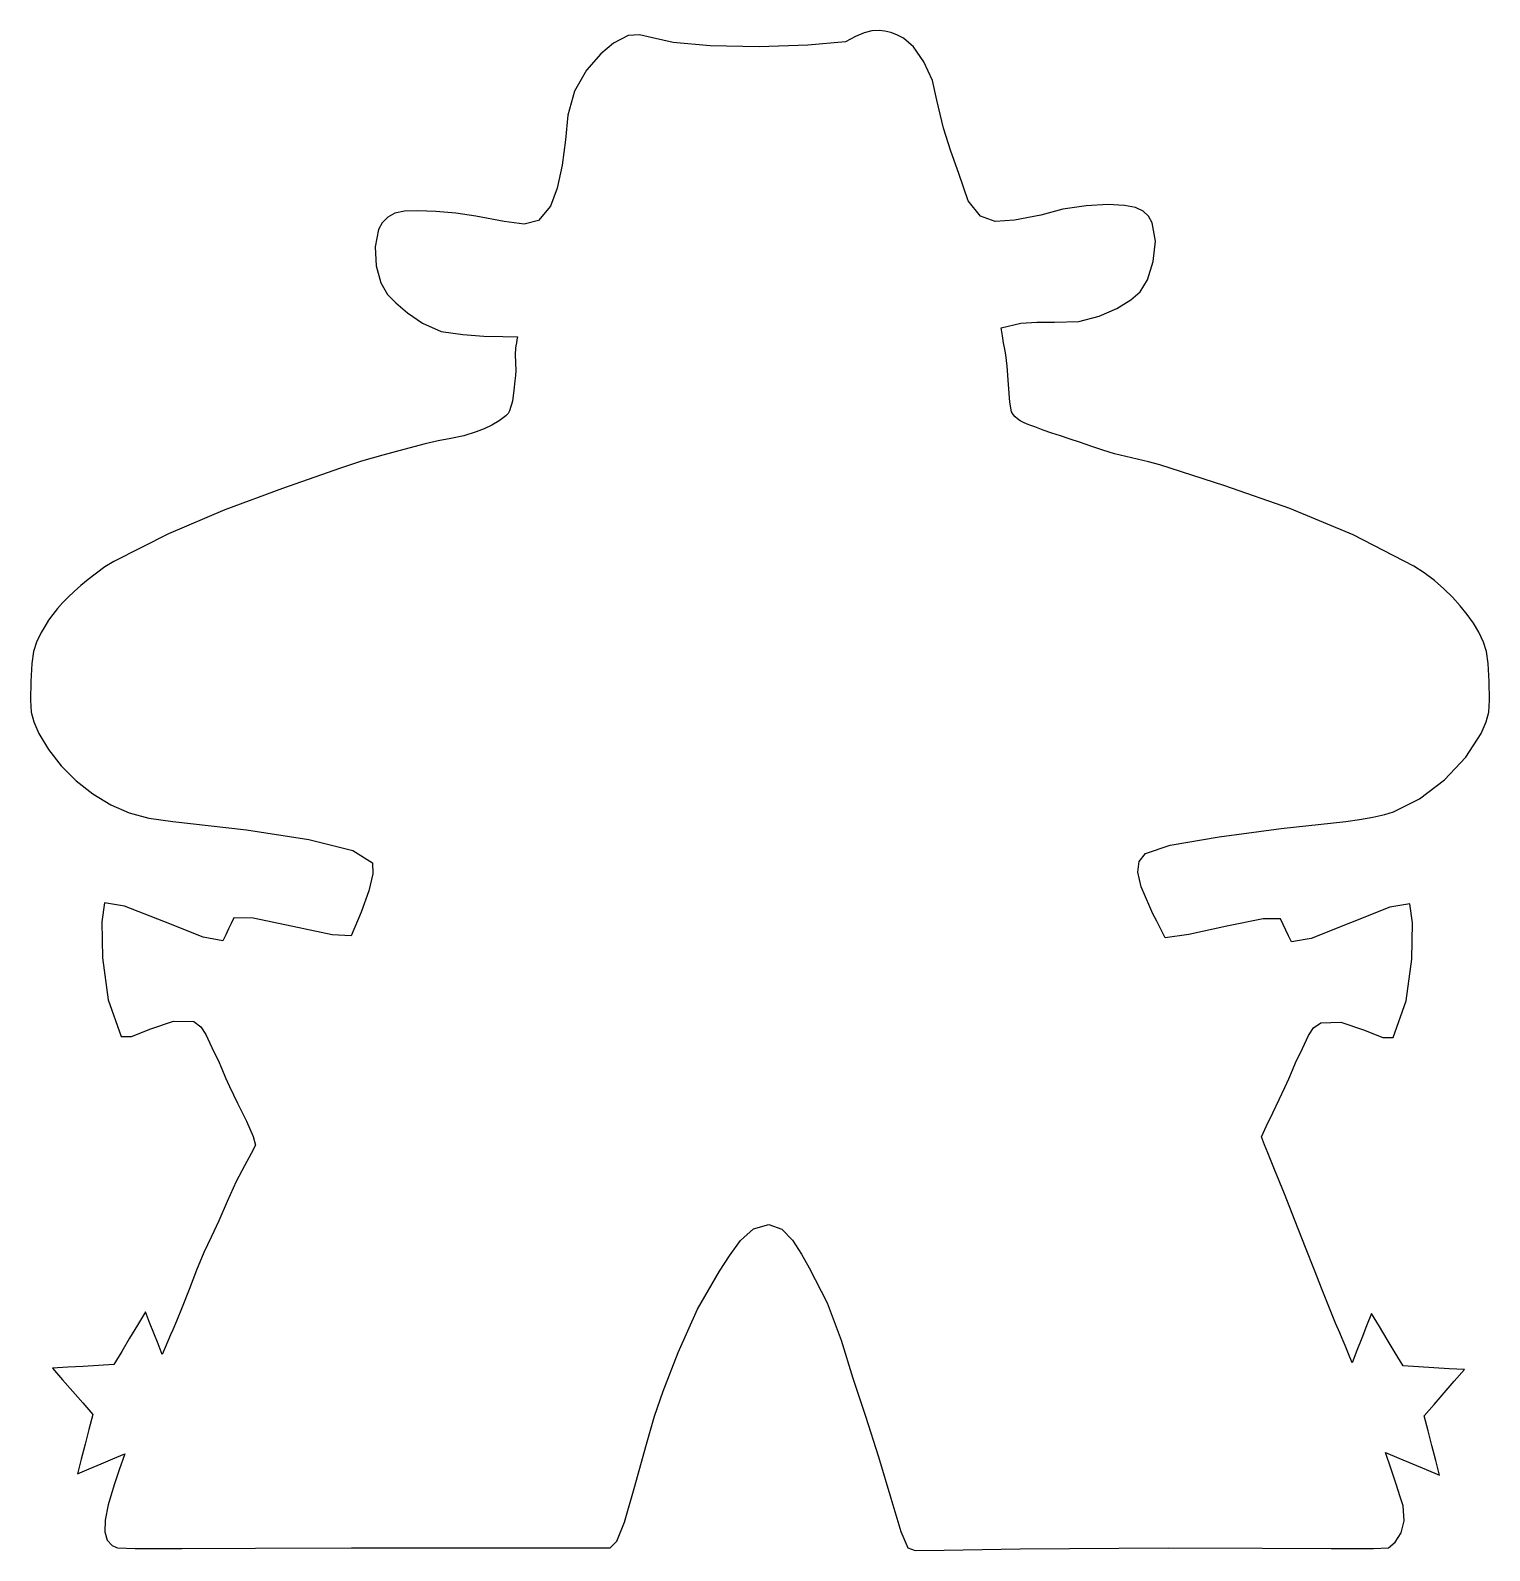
# Model space of a CAD drawing. Extents: x 0 to 169, y 3 to 178.
import ezdxf

# ---------------------------------------------------------------- set-up
doc = ezdxf.new("R2010")
doc.units = 0
doc.layers.add('Calque_1', color=7, linetype='CONTINUOUS')

msp = doc.modelspace()

# ---------------------------------------------------------------- linework, layer by layer
at = {"layer": 'Calque_1', "color": 7}
msp.add_lwpolyline([(98.093754, 178.175733), (97.239753, 178.114601), (96.333925, 177.876467), (95.334168, 177.457108), (94.198383, 176.8523), (89.858344, 176.45501), (84.206195, 176.287712), (78.565948, 176.385525), (74.261617, 176.78357), (71.902597, 177.319664), (70.381576, 177.682514), (69.083496, 177.57212), (67.393301, 176.688485), (65.930501, 175.473865), (64.281261, 173.562418), (62.870164, 171.138809), (62.12179, 168.3877), (61.830992, 165.52285), (61.44121, 162.591784), (60.888646, 159.931059), (60.109509, 157.877231), (58.717933, 156.208065), (57.044444, 155.775026), (54.745995, 156.097887), (51.479545, 156.696424), (49.179162, 157.050277), (46.861052, 157.26124), (44.785904, 157.341724), (43.214416, 157.304139), (42.122627, 157.074398), (41.286998, 156.604661), (40.668873, 155.946711), (40.229586, 155.152332), (39.822231, 153.165052), (39.972141, 150.963455), (40.505409, 148.98703), (41.248128, 147.675268), (42.219387, 146.690026), (43.565958, 145.523291), (45.305458, 144.359738), (47.455502, 143.384058), (49.955926, 143.017226), (52.404684, 142.857238), (54.582591, 142.808216), (56.270466, 142.774278), (56.213623, 142.411534), (56.158111, 142.066417), (56.104128, 141.742048), (56.051875, 141.441542), (56.018847, 140.738066), (56.048518, 139.779216), (56.07909, 138.865144), (56.048774, 138.295996), (55.974419, 137.671029), (55.876057, 136.58692), (55.696622, 135.339973), (55.379048, 134.226479), (55.297604, 134.066629), (55.196316, 133.916933), (55.07878, 133.779124), (54.948584, 133.654937), (54.165568, 133.067737), (53.315279, 132.572818), (52.421617, 132.150508), (51.508482, 131.78115), (50.071496, 131.333935), (48.596409, 131.011797), (47.108715, 130.729005), (45.633907, 130.39984), (43.170086, 129.756235), (40.711149, 129.092105), (38.26697, 128.379431), (35.847424, 127.59019), (29.146415, 125.24487), (22.485708, 122.766761), (15.953288, 120.003892), (9.637138, 116.804286), (8.615241, 116.169863), (7.622978, 115.457118), (6.687336, 114.72097), (5.835303, 114.016342), (5.067622, 113.34928), (4.364114, 112.686713), (3.720402, 112.024919), (3.132109, 111.360175), (2.594798, 110.688802), (2.103961, 110.007087), (1.655134, 109.311262), (1.243852, 108.597552), (0.697768, 107.482343), (0.367161, 106.397456), (0.180214, 104.998234), (0.065112, 102.940016), (-0.000061, 100.769081), (0.079904, 99.377629), (0.381141, 98.265782), (0.979785, 96.933665), (2.079072, 95.074044), (3.559208, 93.206639), (5.306127, 91.459187), (7.205762, 89.959413), (9.307406, 88.671477), (11.393956, 87.76412), (13.70203, 87.15575), (16.468245, 86.764775), (24.968983, 85.796766), (32.156738, 84.680526), (37.263204, 83.409584), (39.520069, 81.977471), (39.555816, 80.708426), (39.09101, 78.729597), (38.225137, 76.264887), (37.057687, 73.538194), (34.856761, 73.676124), (30.31776, 74.641136), (25.759652, 75.578028), (23.501408, 75.631606), (23.187837, 74.976667), (22.895251, 74.336037), (22.589871, 73.676568), (22.237919, 72.965101), (19.96288, 73.3792), (15.419, 75.184617), (10.868638, 76.980468), (8.574154, 77.365868), (8.269644, 75.162542), (8.335526, 70.989944), (9.003638, 66.143788), (10.505818, 61.919782), (11.692051, 61.905071), (13.923719, 62.794637), (16.53817, 63.673752), (18.87275, 63.627688), (19.683326, 63.031555), (20.261201, 62.146331), (20.724013, 61.132069), (21.189404, 60.14883), (21.68819, 59.166906), (22.136792, 58.159833), (22.564386, 57.142282), (23.000146, 56.12892), (23.922259, 54.203669), (24.955085, 52.118583), (25.758717, 50.349751), (25.993245, 49.373261), (25.503466, 48.380746), (24.725587, 46.983021), (23.766599, 45.148733), (22.733496, 42.846528), (21.759949, 40.596746), (20.876681, 38.732262), (20.036216, 36.940536), (19.191076, 34.909028), (18.327764, 32.674539), (17.52421, 30.6327), (16.870152, 29.009232), (16.455326, 28.029861), (16.183576, 27.41884), (15.885887, 26.724484), (15.567639, 25.963354), (15.234212, 25.152001), (14.750004, 26.384224), (14.265796, 27.61645), (13.781587, 28.848672), (13.297379, 30.080898), (12.382577, 28.563161), (11.467775, 27.045426), (10.552973, 25.527689), (9.638171, 24.009951), (7.869804, 23.90324), (6.101436, 23.796528), (4.333069, 23.689816), (2.564701, 23.583104), (3.725483, 22.244426), (4.886265, 20.905749), (6.047047, 19.567071), (7.207829, 18.228393), (6.762895, 16.512993), (6.317961, 14.797594), (5.873027, 13.082194), (5.428092, 11.366795), (6.796872, 11.946087), (8.165651, 12.525381), (9.534431, 13.104673), (10.90321, 13.683968), (10.268895, 11.856443), (9.721804, 10.22195), (9.28728, 8.847239), (8.990666, 7.799055), (8.640519, 6.036994), (8.599182, 4.688137), (8.870247, 3.71587), (9.457304, 3.08358), (9.621247, 3.014333), (9.785191, 2.945086), (9.949134, 2.875842), (10.113078, 2.806595), (12.117901, 2.745765), (17.536595, 2.754946), (25.993893, 2.791117), (37.11453, 2.811252), (44.585522, 2.810194), (52.056511, 2.809135), (59.527503, 2.808077), (66.998495, 2.807019), (67.187759, 3.005456), (67.377023, 3.203894), (67.566288, 3.402331), (67.755552, 3.600769), (68.649233, 5.781665), (69.85178, 9.935857), (71.101235, 14.531198), (72.135647, 18.035546), (73.137812, 20.909627), (74.851135, 25.39886), (77.083602, 30.400107), (79.643199, 34.810232), (80.800772, 36.556792), (82.072471, 38.321552), (83.54973, 39.672946), (85.323991, 40.179414), (86.849938, 39.64063), (88.070371, 38.378017), (89.088991, 36.76476), (90.009492, 35.174034), (92.089112, 31.124639), (93.673982, 26.835849), (95.046532, 22.431532), (96.489199, 18.035546), (98.024549, 13.324164), (99.420356, 8.553345), (100.576866, 4.716498), (101.394328, 2.807019), (102.229347, 2.5047), (105.592482, 2.53872), (114.382051, 2.708054), (131.496365, 2.81167), (142.379415, 2.791614), (150.306641, 2.755539), (155.193847, 2.746358), (156.956827, 2.807013), (157.725523, 3.484712), (158.401693, 4.546059), (158.770649, 5.951501), (158.617706, 7.661496), (158.307818, 8.72675), (157.844628, 10.16838), (157.258449, 11.904923), (156.579589, 13.854918), (158.145256, 13.192295), (159.710922, 12.529675), (161.276589, 11.867053), (162.842255, 11.204433), (162.397322, 12.919962), (161.952388, 14.635489), (161.507451, 16.351018), (161.062517, 18.066547), (162.223429, 19.405095), (163.384342, 20.743644), (164.545251, 22.082192), (165.706164, 23.42074), (163.937667, 23.527452), (162.169171, 23.634164), (160.400673, 23.740875), (158.632176, 23.847587), (157.717504, 25.365324), (156.802829, 26.883062), (155.888156, 28.400799), (154.973484, 29.918536), (154.413181, 28.492911), (153.852881, 27.067288), (153.292581, 25.641663), (152.732278, 24.216041), (152.321218, 25.251199), (151.939861, 26.191552), (151.597628, 27.009601), (151.30394, 27.677846), (150.825, 28.794142), (150.115276, 30.52966), (149.270472, 32.647174), (148.38629, 34.909446), (147.368036, 37.519724), (146.158165, 40.584756), (144.908162, 43.72255), (143.769517, 46.551112), (143.379746, 47.514066), (142.997349, 48.461441), (142.621988, 49.393258), (142.253331, 50.30954), (142.825217, 51.585104), (143.559756, 53.085873), (144.32179, 54.622552), (144.976163, 56.005831), (145.411921, 57.019196), (145.839514, 58.036743), (146.288118, 59.043814), (146.786905, 60.025741), (147.252297, 61.008977), (147.715108, 62.023242), (148.292982, 62.908469), (149.10356, 63.504599), (151.438137, 63.550663), (154.052586, 62.671553), (156.284253, 61.781987), (157.470489, 61.796697), (158.972589, 66.020709), (159.640527, 70.866865), (159.706231, 75.039461), (159.401638, 77.242784), (157.107155, 76.857384), (152.556793, 75.061532), (148.01291, 73.256116), (145.737872, 72.84202), (145.386, 73.553484), (145.080798, 74.212953), (144.788388, 74.853583), (144.474902, 75.508522), (142.447884, 75.492859), (138.271158, 74.653537), (133.85775, 73.696005), (131.120677, 73.325704), (130.622332, 74.301797), (130.153681, 75.231681), (129.724884, 76.099736), (129.346109, 76.890346), (128.369238, 79.220674), (127.969823, 80.913089), (128.13401, 82.140422), (128.847949, 83.075497), (131.724687, 84.035717), (137.354726, 85.002717), (144.520815, 85.929952), (152.005708, 86.770879), (153.573962, 86.979038), (155.135218, 87.253101), (156.508766, 87.557486), (157.513896, 87.8566), (160.523487, 89.387624), (163.404241, 91.581195), (165.871192, 94.181837), (167.639379, 96.934083), (168.241597, 98.266766), (168.54436, 99.377248), (168.624589, 100.767734), (168.559219, 102.940434), (168.443971, 105.002843), (168.256078, 106.404225), (167.922097, 107.495072), (167.368594, 108.625875), (166.748289, 109.670916), (166.033861, 110.693827), (165.226897, 111.693039), (164.328986, 112.666973), (163.332544, 113.63584), (162.24203, 114.590906), (161.077106, 115.48718), (159.857425, 116.27967), (152.844863, 119.898318), (145.5301, 122.914851), (138.039264, 125.536745), (130.498494, 127.971465), (129.201247, 128.333801), (127.886503, 128.633759), (126.568921, 128.924383), (125.263154, 129.258724), (123.948625, 129.662298), (122.644057, 130.098069), (121.343948, 130.548123), (120.042801, 130.994536), (119.04442, 131.324368), (118.045102, 131.651763), (117.049474, 131.989414), (116.062166, 132.350009), (115.622264, 132.516221), (115.174716, 132.689885), (114.752185, 132.872543), (114.387332, 133.065726), (114.082043, 133.275911), (113.813496, 133.513507), (113.577361, 133.785982), (113.369306, 134.100805), (113.185015, 135.209621), (113.020169, 137.26874), (112.870468, 139.39263), (112.73162, 140.695751), (112.599416, 141.333992), (112.469431, 142.059299), (112.337343, 142.879143), (112.198834, 143.800988), (114.441156, 144.335682), (116.288186, 144.466939), (118.333426, 144.44945), (121.170381, 144.5379), (123.51592, 145.160041), (125.540716, 146.046449), (127.151814, 147.037316), (128.256253, 147.972832), (129.084788, 149.351851), (129.759465, 151.459421), (130.024247, 153.815048), (129.623093, 155.938237), (129.19328, 156.707046), (128.593925, 157.295443), (127.713596, 157.710374), (126.44086, 157.958786), (124.521231, 158.03979), (122.020138, 157.913143), (119.30604, 157.526776), (116.747394, 156.828622), (113.712888, 156.241472), (111.476857, 156.093349), (109.777645, 156.723562), (108.353591, 158.471416), (107.289257, 161.627168), (106.363822, 164.233916), (105.529447, 166.87319), (104.738309, 170.126518), (104.233783, 172.402096), (103.255362, 174.540005), (102.053489, 176.259433), (100.878596, 177.27957), (100.1217, 177.653805), (99.418488, 177.92926), (98.749121, 178.104016), (98.093754, 178.176156)], close=True, dxfattribs=at)

doc.saveas('drawing.dxf')
